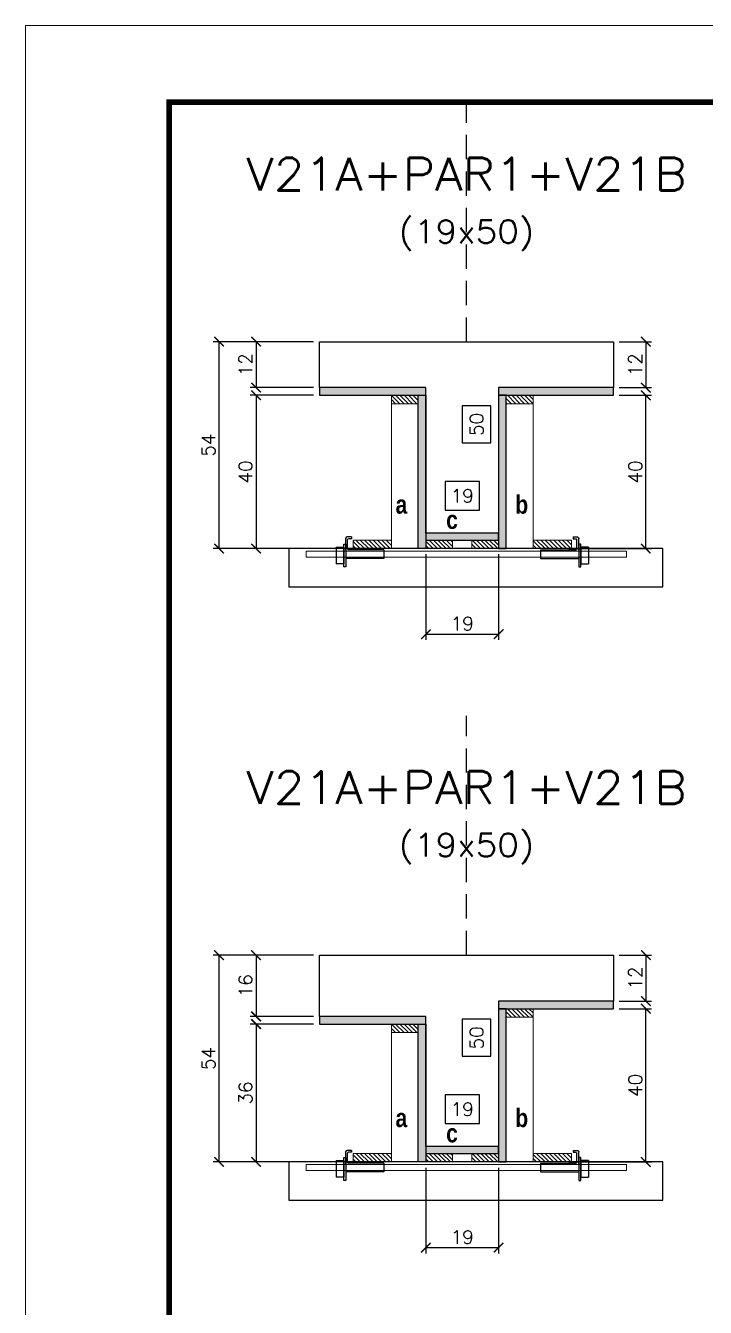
# Model space of a CAD drawing. Extents: x 0 to 6325, y 5574 to 19307.
# Drawn here: x 1585 to 1940, y 15144 to 15813 of the extents above; entities that cross this region are included whole.
import ezdxf
from ezdxf.enums import TextEntityAlignment as Align

# ---------------------------------------------------------------- set-up
doc = ezdxf.new("R2010")
doc.units = 0
doc.linetypes.add('DASHED', pattern=[0.75, 0.5, -0.25])
doc.linetypes.add('HIDDEN', pattern=[9.525, 6.35, -3.175])
for name, color, linetype in [('1', 1, 'Continuous'), ('barrote', 251, 'Continuous'), ('COTA', 241, 'Continuous'), ('Cota Seção (2x)', 4, 'Continuous'), ('detalhes', 4, 'Continuous'), ('Hachura', 253, 'Continuous'), ('Painéis', 200, 'Continuous'), ('presilha', 1, 'Continuous'), ('Texto de Titulo', 7, 'Continuous'), ('Texto Qtd Sarr', 242, 'Continuous')]:
    doc.layers.add(name, color=color, linetype=linetype)
for name, color, linetype, lineweight in [('CONCRETO', 251, 'Continuous', 25), ('Folhas', 255, 'Continuous', 9), ('Madeira', 126, 'Continuous', 18), ('SARRAFO DE PRESSAO', 251, 'DASHED', 9), ('SCO-___-LAJ', 2, 'Continuous', 0), ('Texto Seção', 7, 'Continuous', 15)]:
    doc.layers.add(name, color=color, linetype=linetype, lineweight=lineweight)
doc.styles.add('Romans', font='romans.shx')
doc.styles.add('TECNICA', font='techb___.ttf', dxfattribs={"height": 10})
doc.dimstyles.new('Cota Seção (2x)', dxfattribs={"dimtxt": 7, "dimasz": 5, "dimexe": 3, "dimexo": 3, "dimgap": 2, "dimtad": 3, "dimdec": 1, "dimlfac": 0.5, "dimzin": 12, "dimdsep": 46, "dimtxsty": 'Romans', "dimblk": 'ARCHTICK', "dimcen": 0, "dimclrd": 4, "dimclre": 4, "dimclrt": 1, "dimadec": 1, "dimazin": 3, "dimtfac": 1, "dimtdec": 1, "dimtmove": 0, "dimatfit": 3, "dimldrblk": 'OBLIQUE', "dimfxl": 1, "dimtolj": 1, "dimtzin": 12, "dimarcsym": 0})
doc.dimstyles.new('Cota Seção interna', dxfattribs={"dimtxt": 7, "dimasz": 6, "dimexe": 0.18, "dimexo": 2, "dimgap": -4, "dimtad": 3, "dimdec": 1, "dimlfac": 0.5, "dimzin": 12, "dimdsep": 46, "dimtxsty": 'Romans', "dimblk": 'ARCHTICK', "dimcen": 0.09, "dimse1": 1, "dimse2": 1, "dimsd1": 1, "dimsd2": 1, "dimclrd": 180, "dimclre": 5, "dimclrt": 1, "dimadec": 0, "dimazin": 3, "dimtfac": 1, "dimtdec": 1, "dimtofl": 0, "dimtmove": 0, "dimatfit": 3, "dimldrblk": 'ARCHTICK', "dimfxl": 1, "dimtolj": 1, "dimtzin": 0, "dimarcsym": 0})
pattern_1 = [(315, (24750.5977, 7310.206), (1.12253202, 1.12253202), [])]
pattern_2 = [(315, (24750.5977, 6989.9406), (1.12253202, 1.12253202), [])]

# ---------------------------------------------------------------- blocks, each defined once
blk = doc.blocks.new('9999999999')
at = {"layer": 'Folhas'}
blk.add_lwpolyline([(98138.98, 34190.21), (99623.98, 34190.21), (99623.98, 35240.21), (98138.98, 35240.21)], close=True, dxfattribs=at)
at = {"layer": 'Folhas', "color": 30, "const_width": 3}
blk.add_lwpolyline([(98213.98, 34230.21), (99583.98, 34230.21), (99583.98, 35200.21), (98213.98, 35200.21)], close=True, dxfattribs=at)
blk = doc.blocks.new('titulo1')
at = {"layer": 'Defpoints', "color": 252, "linetype": 'HIDDEN', "ltscale": 2}
blk.add_line((0, 0), (0, 125), dxfattribs=at)
at = {"layer": 'Defpoints', "style": 'Romans', "oblique": 15}
blk.add_attdef('FOLHA', text='', height=10, dxfattribs=at).set_placement((0, 15.58), align=Align.MIDDLE_CENTER)
at = {"layer": 'Texto Qtd Sarr', "color": 3, "style": 'Romans', "oblique": 15}
for tag, height, p in [('TITULO', 17, (0, 71.45)), ('SEÇÃO', 12, (0, 41.55))]:
    blk.add_attdef(tag, text='', height=height, dxfattribs=at).set_placement(p, align=Align.MIDDLE_CENTER)
blk = doc.blocks.new('_ArchTick')
at = {"color": 0, "linetype": 'ByBlock', "const_width": 0.15}
blk.add_lwpolyline([(-0.5, -0.5), (0.5, 0.5)], dxfattribs=at)
blk = doc.blocks.new('*D2835')
at = {"layer": 'COTA', "color": 4, "lineweight": -2, "transparency": 16777216}
for p, q in [((1894.98, 15647.85), (1911.85, 15647.85)), ((1908.85, 15647.85), (1908.85, 15623.85)), ((1894.98, 15623.85), (1911.85, 15623.85))]:
    blk.add_line(p, q, dxfattribs=at)
at = {"layer": 'Defpoints', "color": 0, "transparency": 16777216}
for p in [(1891.98, 15647.85), (1891.98, 15623.85), (1908.85, 15623.85)]:
    blk.add_point(p, dxfattribs=at)
at = {"layer": 'COTA', "color": 4, "lineweight": -2, "transparency": 16777216, "xscale": 5, "yscale": 5, "zscale": 5}
for p, rotation in [((1908.85, 15647.85), 90), ((1908.85, 15623.85), 270)]:
    blk.add_blockref('_ArchTick', p, dxfattribs=dict(at, rotation=rotation))
at = {"layer": 'COTA', "color": 1, "transparency": 16777216, "insert": (1903.35, 15635.85), "char_height": 7, "attachment_point": 5, "rotation": 90, "style": 'Romans'}
blk.add_mtext('\\A1;12', dxfattribs=at)
blk = doc.blocks.new('_Oblique')
at = {"layer": '1', "color": 0, "lineweight": -2}
blk.add_line((-0.5, -0.5), (0.5, 0.5), dxfattribs=at)
blk = doc.blocks.new('*D2836')
at = {"layer": 'COTA', "color": 4, "lineweight": -2, "transparency": 16777216}
for p, q in [((1735.38, 15647.85), (1683, 15647.85)), ((1686, 15539.85), (1686, 15647.85)), ((1757.38, 15539.85), (1683, 15539.85))]:
    blk.add_line(p, q, dxfattribs=at)
at = {"layer": 'Defpoints', "color": 0, "transparency": 16777216}
for p in [(1686, 15647.85), (1738.38, 15647.85), (1760.38, 15539.85)]:
    blk.add_point(p, dxfattribs=at)
at = {"layer": 'COTA', "color": 4, "lineweight": -2, "transparency": 16777216, "xscale": 5, "yscale": 5, "zscale": 5}
for p, rotation in [((1686, 15647.85), 90), ((1686, 15539.85), 270)]:
    blk.add_blockref('_ArchTick', p, dxfattribs=dict(at, rotation=rotation))
at = {"layer": 'COTA', "color": 1, "transparency": 16777216, "insert": (1680.5, 15593.85), "char_height": 7, "attachment_point": 5, "rotation": 90, "style": 'Romans'}
blk.add_mtext('\\A1;54', dxfattribs=at)
blk = doc.blocks.new('*D2837')
at = {"layer": 'COTA', "color": 4, "lineweight": -2, "transparency": 16777216}
for p, q in [((1894.98, 15619.85), (1911.85, 15619.85)), ((1908.85, 15539.85), (1908.85, 15619.85)), ((1868.58, 15539.85), (1911.85, 15539.85))]:
    blk.add_line(p, q, dxfattribs=at)
at = {"layer": 'Defpoints', "color": 0, "transparency": 16777216}
for p in [(1891.98, 15619.85), (1908.85, 15619.85), (1865.58, 15539.85)]:
    blk.add_point(p, dxfattribs=at)
at = {"layer": 'COTA', "color": 4, "lineweight": -2, "transparency": 16777216, "xscale": 5, "yscale": 5, "zscale": 5}
for p, rotation in [((1908.85, 15619.85), 90), ((1908.85, 15539.85), 270)]:
    blk.add_blockref('_ArchTick', p, dxfattribs=dict(at, rotation=rotation))
at = {"layer": 'COTA', "color": 1, "transparency": 16777216, "insert": (1903.35, 15579.85), "char_height": 7, "attachment_point": 5, "rotation": 90, "style": 'Romans'}
blk.add_mtext('\\A1;40', dxfattribs=at)
blk = doc.blocks.new('*D2838')
at = {"layer": 'Cota Seção (2x)', "color": 180, "lineweight": -2, "transparency": 16777216}
for p, q in [((1827.98, 15614.33), (1812.98, 15614.33)), ((1812.98, 15614.33), (1812.98, 15594.99)), ((1827.98, 15594.99), (1827.98, 15614.33)), ((1812.98, 15594.99), (1827.98, 15594.99))]:
    blk.add_line(p, q, dxfattribs=at)
at = {"layer": 'Defpoints', "color": 0, "transparency": 16777216}
for p in [(1831.98, 15647.85), (1842.98, 15647.85), (1842.98, 15547.85)]:
    blk.add_point(p, dxfattribs=at)
at = {"layer": 'Cota Seção (2x)', "color": 1, "transparency": 16777216, "insert": (1820.48, 15604.66), "char_height": 7, "attachment_point": 5, "rotation": 90, "style": 'Romans'}
blk.add_mtext('\\A1;50', dxfattribs=at)
blk = doc.blocks.new('*D2839')
at = {"layer": 'COTA', "color": 4, "lineweight": -2, "transparency": 16777216}
for p, q in [((1735.38, 15647.85), (1702.32, 15647.85)), ((1705.32, 15647.85), (1705.32, 15623.85)), ((1735.38, 15623.85), (1702.32, 15623.85))]:
    blk.add_line(p, q, dxfattribs=at)
at = {"layer": 'Defpoints', "color": 0, "transparency": 16777216}
for p in [(1738.38, 15647.85), (1705.32, 15623.85), (1738.38, 15623.85)]:
    blk.add_point(p, dxfattribs=at)
at = {"layer": 'COTA', "color": 4, "lineweight": -2, "transparency": 16777216, "xscale": 5, "yscale": 5, "zscale": 5}
for p, rotation in [((1705.32, 15647.85), 90), ((1705.32, 15623.85), 270)]:
    blk.add_blockref('_ArchTick', p, dxfattribs=dict(at, rotation=rotation))
at = {"layer": 'COTA', "color": 1, "transparency": 16777216, "insert": (1699.82, 15635.85), "char_height": 7, "attachment_point": 5, "rotation": 90, "style": 'Romans'}
blk.add_mtext('\\A1;12', dxfattribs=at)
blk = doc.blocks.new('*D2840')
at = {"layer": 'COTA', "color": 4, "lineweight": -2, "transparency": 16777216}
for p, q in [((1735.38, 15619.85), (1702.32, 15619.85)), ((1705.32, 15619.85), (1705.32, 15539.85)), ((1757.38, 15539.85), (1702.32, 15539.85))]:
    blk.add_line(p, q, dxfattribs=at)
at = {"layer": 'Defpoints', "color": 0, "transparency": 16777216}
for p in [(1738.38, 15619.85), (1705.32, 15539.85), (1760.38, 15539.85)]:
    blk.add_point(p, dxfattribs=at)
at = {"layer": 'COTA', "color": 4, "lineweight": -2, "transparency": 16777216, "xscale": 5, "yscale": 5, "zscale": 5}
for p, rotation in [((1705.32, 15619.85), 90), ((1705.32, 15539.85), 270)]:
    blk.add_blockref('_ArchTick', p, dxfattribs=dict(at, rotation=rotation))
at = {"layer": 'COTA', "color": 1, "transparency": 16777216, "insert": (1699.82, 15579.85), "char_height": 7, "attachment_point": 5, "rotation": 90, "style": 'Romans'}
blk.add_mtext('\\A1;40', dxfattribs=at)
blk = doc.blocks.new('PRESILHA METÁLICA 1')
at = {"layer": 'presilha'}
for p, q in [((12, 21), (8.6, 21)), ((12, 21), (12, 19.5)), ((0, 13), (6, 13)), ((0, 13), (0, 0)), ((6, 15.5), (7.5, 15.5)), ((6, -2.5), (6, 15.5)), ((6, 13), (6, 0)), ((7.5, 10.6), (7.5, 19.9)), ((7.5, 15.5), (7.5, -2.5)), ((9, 11.6), (9, 18.9)), ((12, 19.5), (9.6, 19.5)), ((37.5, 11), (9.6, 11)), ((37.5, 11), (37.5, 4.1)), ((6, 0), (0, 0)), ((37.5, 4.1), (7.5, 4.1)), ((7.5, -2.5), (6, -2.5))]:
    blk.add_line(p, q, dxfattribs=at)
for centre, radius, start, end in [((8.6, 19.9), 1.14, 90, 180), ((9.6, 18.9), 0.57, 90, 180), ((9.6, 11.6), 0.57, 180, 270)]:
    blk.add_arc(centre, radius, start, end, dxfattribs=at)
blk = doc.blocks.new('*D2841')
at = {"layer": 'COTA', "color": 4, "lineweight": -2, "transparency": 16777216}
for p, q in [((1793.98, 15536.85), (1793.98, 15492.12)), ((1831.98, 15536.85), (1831.98, 15492.12)), ((1793.98, 15495.12), (1831.98, 15495.12))]:
    blk.add_line(p, q, dxfattribs=at)
at = {"layer": 'Defpoints', "color": 0, "transparency": 16777216}
for p in [(1793.98, 15539.85), (1831.98, 15539.85), (1831.98, 15495.12)]:
    blk.add_point(p, dxfattribs=at)
at = {"layer": 'COTA', "color": 4, "lineweight": -2, "transparency": 16777216, "xscale": 5, "yscale": 5, "zscale": 5, "rotation": 180}
blk.add_blockref('_ArchTick', (1793.98, 15495.12), dxfattribs=at)
at = {"layer": 'COTA', "color": 4, "lineweight": -2, "transparency": 16777216, "xscale": 5, "yscale": 5, "zscale": 5}
blk.add_blockref('_ArchTick', (1831.98, 15495.12), dxfattribs=at)
at = {"layer": 'COTA', "color": 1, "transparency": 16777216, "insert": (1812.98, 15500.62), "char_height": 7, "attachment_point": 5, "style": 'Romans'}
blk.add_mtext('\\A1;19', dxfattribs=at)
blk = doc.blocks.new('*D2842')
at = {"layer": 'Cota Seção (2x)', "color": 180, "lineweight": -2, "transparency": 16777216}
for p, q in [((1821.98, 15574.85), (1803.98, 15574.85)), ((1803.98, 15574.85), (1803.98, 15559.85)), ((1821.98, 15559.85), (1821.98, 15574.85)), ((1803.98, 15559.85), (1821.98, 15559.85))]:
    blk.add_line(p, q, dxfattribs=at)
at = {"layer": 'Defpoints', "color": 0, "transparency": 16777216}
for p in [(1831.98, 15555.85), (1793.98, 15539.85), (1831.98, 15539.85)]:
    blk.add_point(p, dxfattribs=at)
at = {"layer": 'Cota Seção (2x)', "color": 1, "transparency": 16777216, "insert": (1812.98, 15567.35), "char_height": 7, "attachment_point": 5, "style": 'Romans'}
blk.add_mtext('\\A1;19', dxfattribs=at)
blk = doc.blocks.new('*D3000')
at = {"layer": 'COTA', "color": 4, "lineweight": -2, "transparency": 16777216}
for p, q in [((1894.98, 15327.58), (1911.85, 15327.58)), ((1908.85, 15327.58), (1908.85, 15303.58)), ((1894.98, 15303.58), (1911.85, 15303.58))]:
    blk.add_line(p, q, dxfattribs=at)
at = {"layer": 'Defpoints', "color": 0, "transparency": 16777216}
for p in [(1891.98, 15327.58), (1891.98, 15303.58), (1908.85, 15303.58)]:
    blk.add_point(p, dxfattribs=at)
at = {"layer": 'COTA', "color": 4, "lineweight": -2, "transparency": 16777216, "xscale": 5, "yscale": 5, "zscale": 5}
for p, rotation in [((1908.85, 15327.58), 90), ((1908.85, 15303.58), 270)]:
    blk.add_blockref('_ArchTick', p, dxfattribs=dict(at, rotation=rotation))
at = {"layer": 'COTA', "color": 1, "transparency": 16777216, "insert": (1903.35, 15315.58), "char_height": 7, "attachment_point": 5, "rotation": 90, "style": 'Romans'}
blk.add_mtext('\\A1;12', dxfattribs=at)
blk = doc.blocks.new('*D3001')
at = {"layer": 'COTA', "color": 4, "lineweight": -2, "transparency": 16777216}
for p, q in [((1735.38, 15327.58), (1683, 15327.58)), ((1686, 15219.58), (1686, 15327.58)), ((1757.38, 15219.58), (1683, 15219.58))]:
    blk.add_line(p, q, dxfattribs=at)
at = {"layer": 'Defpoints', "color": 0, "transparency": 16777216}
for p in [(1686, 15327.58), (1738.38, 15327.58), (1760.38, 15219.58)]:
    blk.add_point(p, dxfattribs=at)
at = {"layer": 'COTA', "color": 4, "lineweight": -2, "transparency": 16777216, "xscale": 5, "yscale": 5, "zscale": 5}
for p, rotation in [((1686, 15327.58), 90), ((1686, 15219.58), 270)]:
    blk.add_blockref('_ArchTick', p, dxfattribs=dict(at, rotation=rotation))
at = {"layer": 'COTA', "color": 1, "transparency": 16777216, "insert": (1680.5, 15273.58), "char_height": 7, "attachment_point": 5, "rotation": 90, "style": 'Romans'}
blk.add_mtext('\\A1;54', dxfattribs=at)
blk = doc.blocks.new('*D3002')
at = {"layer": 'COTA', "color": 4, "lineweight": -2, "transparency": 16777216}
for p, q in [((1894.98, 15299.58), (1911.85, 15299.58)), ((1908.85, 15219.58), (1908.85, 15299.58)), ((1868.58, 15219.58), (1911.85, 15219.58))]:
    blk.add_line(p, q, dxfattribs=at)
at = {"layer": 'Defpoints', "color": 0, "transparency": 16777216}
for p in [(1891.98, 15299.58), (1908.85, 15299.58), (1865.58, 15219.58)]:
    blk.add_point(p, dxfattribs=at)
at = {"layer": 'COTA', "color": 4, "lineweight": -2, "transparency": 16777216, "xscale": 5, "yscale": 5, "zscale": 5}
for p, rotation in [((1908.85, 15299.58), 90), ((1908.85, 15219.58), 270)]:
    blk.add_blockref('_ArchTick', p, dxfattribs=dict(at, rotation=rotation))
at = {"layer": 'COTA', "color": 1, "transparency": 16777216, "insert": (1903.35, 15259.58), "char_height": 7, "attachment_point": 5, "rotation": 90, "style": 'Romans'}
blk.add_mtext('\\A1;40', dxfattribs=at)
blk = doc.blocks.new('*D3003')
at = {"layer": 'Cota Seção (2x)', "color": 180, "lineweight": -2, "transparency": 16777216}
for p, q in [((1827.98, 15294.06), (1812.98, 15294.06)), ((1812.98, 15294.06), (1812.98, 15274.73)), ((1827.98, 15274.73), (1827.98, 15294.06)), ((1812.98, 15274.73), (1827.98, 15274.73))]:
    blk.add_line(p, q, dxfattribs=at)
at = {"layer": 'Defpoints', "color": 0, "transparency": 16777216}
for p in [(1831.98, 15327.58), (1842.98, 15327.58), (1842.98, 15227.58)]:
    blk.add_point(p, dxfattribs=at)
at = {"layer": 'Cota Seção (2x)', "color": 1, "transparency": 16777216, "insert": (1820.48, 15284.39), "char_height": 7, "attachment_point": 5, "rotation": 90, "style": 'Romans'}
blk.add_mtext('\\A1;50', dxfattribs=at)
blk = doc.blocks.new('*D3004')
at = {"layer": 'COTA', "color": 4, "lineweight": -2, "transparency": 16777216}
for p, q in [((1735.38, 15327.58), (1702.32, 15327.58)), ((1705.32, 15327.58), (1705.32, 15295.58)), ((1735.38, 15295.58), (1702.32, 15295.58))]:
    blk.add_line(p, q, dxfattribs=at)
at = {"layer": 'Defpoints', "color": 0, "transparency": 16777216}
for p in [(1738.38, 15327.58), (1705.32, 15295.58), (1738.38, 15295.58)]:
    blk.add_point(p, dxfattribs=at)
at = {"layer": 'COTA', "color": 4, "lineweight": -2, "transparency": 16777216, "xscale": 5, "yscale": 5, "zscale": 5}
for p, rotation in [((1705.32, 15327.58), 90), ((1705.32, 15295.58), 270)]:
    blk.add_blockref('_ArchTick', p, dxfattribs=dict(at, rotation=rotation))
at = {"layer": 'COTA', "color": 1, "transparency": 16777216, "insert": (1699.82, 15311.58), "char_height": 7, "attachment_point": 5, "rotation": 90, "style": 'Romans'}
blk.add_mtext('\\A1;16', dxfattribs=at)
blk = doc.blocks.new('*D3005')
at = {"layer": 'COTA', "color": 4, "lineweight": -2, "transparency": 16777216}
for p, q in [((1735.38, 15291.58), (1702.32, 15291.58)), ((1705.32, 15291.58), (1705.32, 15219.58)), ((1757.38, 15219.58), (1702.32, 15219.58))]:
    blk.add_line(p, q, dxfattribs=at)
at = {"layer": 'Defpoints', "color": 0, "transparency": 16777216}
for p in [(1738.38, 15291.58), (1705.32, 15219.58), (1760.38, 15219.58)]:
    blk.add_point(p, dxfattribs=at)
at = {"layer": 'COTA', "color": 4, "lineweight": -2, "transparency": 16777216, "xscale": 5, "yscale": 5, "zscale": 5}
for p, rotation in [((1705.32, 15291.58), 90), ((1705.32, 15219.58), 270)]:
    blk.add_blockref('_ArchTick', p, dxfattribs=dict(at, rotation=rotation))
at = {"layer": 'COTA', "color": 1, "transparency": 16777216, "insert": (1699.82, 15255.58), "char_height": 7, "attachment_point": 5, "rotation": 90, "style": 'Romans'}
blk.add_mtext('\\A1;36', dxfattribs=at)
blk = doc.blocks.new('*D3006')
at = {"layer": 'COTA', "color": 4, "lineweight": -2, "transparency": 16777216}
for p, q in [((1793.98, 15216.58), (1793.98, 15171.86)), ((1831.98, 15216.58), (1831.98, 15171.86)), ((1793.98, 15174.86), (1831.98, 15174.86))]:
    blk.add_line(p, q, dxfattribs=at)
at = {"layer": 'Defpoints', "color": 0, "transparency": 16777216}
for p in [(1793.98, 15219.58), (1831.98, 15219.58), (1831.98, 15174.86)]:
    blk.add_point(p, dxfattribs=at)
at = {"layer": 'COTA', "color": 4, "lineweight": -2, "transparency": 16777216, "xscale": 5, "yscale": 5, "zscale": 5, "rotation": 180}
blk.add_blockref('_ArchTick', (1793.98, 15174.86), dxfattribs=at)
at = {"layer": 'COTA', "color": 4, "lineweight": -2, "transparency": 16777216, "xscale": 5, "yscale": 5, "zscale": 5}
blk.add_blockref('_ArchTick', (1831.98, 15174.86), dxfattribs=at)
at = {"layer": 'COTA', "color": 1, "transparency": 16777216, "insert": (1812.98, 15180.36), "char_height": 7, "attachment_point": 5, "style": 'Romans'}
blk.add_mtext('\\A1;19', dxfattribs=at)
blk = doc.blocks.new('*D3007')
at = {"layer": 'Cota Seção (2x)', "color": 180, "lineweight": -2, "transparency": 16777216}
for p, q in [((1821.98, 15254.58), (1803.98, 15254.58)), ((1803.98, 15254.58), (1803.98, 15239.58)), ((1821.98, 15239.58), (1821.98, 15254.58)), ((1803.98, 15239.58), (1821.98, 15239.58))]:
    blk.add_line(p, q, dxfattribs=at)
at = {"layer": 'Defpoints', "color": 0, "transparency": 16777216}
for p in [(1831.98, 15235.58), (1793.98, 15219.58), (1831.98, 15219.58)]:
    blk.add_point(p, dxfattribs=at)
at = {"layer": 'Cota Seção (2x)', "color": 1, "transparency": 16777216, "insert": (1812.98, 15247.08), "char_height": 7, "attachment_point": 5, "style": 'Romans'}
blk.add_mtext('\\A1;19', dxfattribs=at)

msp = doc.modelspace()

# ---------------------------------------------------------------- hatches: boundary and pattern name
at = {"layer": 'Hachura'}
h = msp.add_hatch(color=256, dxfattribs=at)
h.dxf.hatch_style = 1
h.paths.add_polyline_path([(1793.98, 15619.85), (1793.98, 15623.85), (1738.38, 15623.85), (1738.38, 15619.85)])
h = msp.add_hatch(dxfattribs=at)
h.set_pattern_fill('ANSI31', color=256, scale=0.5, angle=270, style=0)
h.set_pattern_definition([(315, (24750.5977, 7312.206), (1.12253202, 1.12253202), [])])
h.paths.add_polyline_path([(1789.98, 15615.45), (1789.98, 15619.85), (1775.98, 15619.85), (1775.98, 15615.45)])
h = msp.add_hatch(color=256, dxfattribs=at)
h.dxf.hatch_style = 1
h.paths.add_polyline_path([(1789.98, 15619.85), (1793.98, 15619.85), (1793.98, 15539.85), (1789.98, 15539.85)])
h = msp.add_hatch(color=256, dxfattribs=at)
h.dxf.hatch_style = 1
h.paths.add_polyline_path([(1891.98, 15619.85), (1891.98, 15623.85), (1831.98, 15623.85), (1831.98, 15619.85)])
h = msp.add_hatch(color=256, dxfattribs=at)
h.dxf.hatch_style = 1
h.paths.add_polyline_path([(1835.98, 15619.85), (1831.98, 15619.85), (1831.98, 15539.85), (1835.98, 15539.85)])
h = msp.add_hatch(dxfattribs=at)
h.set_pattern_fill('ANSI31', color=256, scale=0.5, angle=270, style=0)
h.set_pattern_definition([(315, (24750.5977, 7312.206), (1.12253202, 1.12253202), [])])
h.paths.add_polyline_path([(1835.98, 15615.45), (1835.98, 15619.85), (1849.98, 15619.85), (1849.98, 15615.45)])
h = msp.add_hatch(color=256, dxfattribs=at)
h.dxf.hatch_style = 1
h.paths.add_polyline_path([(1831.98, 15544.25), (1831.98, 15547.85), (1793.98, 15547.85), (1793.98, 15544.25)])
h = msp.add_hatch(dxfattribs=at)
h.set_pattern_fill('ANSI31', color=256, scale=0.5, angle=270, style=0)
h.set_pattern_definition([(315, (24750.5977, 7310.206), (1.12253202, 1.12253202), [])])
h.paths.add_polyline_path([(1755.98, 15539.85), (1755.98, 15544.25), (1775.98, 15544.25), (1775.98, 15539.85)])
h = msp.add_hatch(dxfattribs=at)
h.set_pattern_fill('ANSI31', color=256, scale=0.5, angle=270, style=0)
h.set_pattern_definition(pattern_1)
h.paths.add_polyline_path([(1793.98, 15539.85), (1793.98, 15544.25), (1807.98, 15544.25), (1807.98, 15539.85)])
h = msp.add_hatch(dxfattribs=at)
h.set_pattern_fill('ANSI31', color=256, scale=0.5, angle=270, style=0)
h.set_pattern_definition(pattern_1)
h.paths.add_polyline_path([(1831.98, 15539.85), (1831.98, 15544.25), (1817.98, 15544.25), (1817.98, 15539.85)])
h = msp.add_hatch(dxfattribs=at)
h.set_pattern_fill('ANSI31', color=256, scale=0.5, angle=270, style=0)
h.set_pattern_definition(pattern_1)
h.paths.add_polyline_path([(1869.98, 15539.85), (1869.98, 15544.25), (1849.98, 15544.25), (1849.98, 15539.85)])
h = msp.add_hatch(color=256, dxfattribs=at)
h.dxf.hatch_style = 1
h.paths.add_polyline_path([(1891.98, 15299.58), (1891.98, 15303.58), (1831.98, 15303.58), (1831.98, 15299.58)])
h = msp.add_hatch(color=256, dxfattribs=at)
h.dxf.hatch_style = 1
h.paths.add_polyline_path([(1835.98, 15299.58), (1831.98, 15299.58), (1831.98, 15219.58), (1835.98, 15219.58)])
h = msp.add_hatch(dxfattribs=at)
h.set_pattern_fill('ANSI31', color=256, scale=0.5, angle=270, style=0)
h.set_pattern_definition([(315, (24750.5977, 6991.9406), (1.12253202, 1.12253202), [])])
h.paths.add_polyline_path([(1835.98, 15295.18), (1835.98, 15299.58), (1849.98, 15299.58), (1849.98, 15295.18)])
h = msp.add_hatch(color=256, dxfattribs=at)
h.dxf.hatch_style = 1
h.paths.add_polyline_path([(1793.98, 15291.58), (1793.98, 15295.58), (1738.38, 15295.58), (1738.38, 15291.58)])
h = msp.add_hatch(dxfattribs=at)
h.set_pattern_fill('ANSI31', color=256, scale=0.5, angle=270, style=0)
h.set_pattern_definition([(315, (24750.5977, 6983.9406), (1.12253202, 1.12253202), [])])
h.paths.add_polyline_path([(1789.98, 15287.18), (1789.98, 15291.58), (1775.98, 15291.58), (1775.98, 15287.18)])
h = msp.add_hatch(color=256, dxfattribs=at)
h.dxf.hatch_style = 1
h.paths.add_polyline_path([(1789.98, 15291.58), (1793.98, 15291.58), (1793.98, 15219.58), (1789.98, 15219.58)])
h = msp.add_hatch(dxfattribs=at)
h.set_pattern_fill('ANSI31', color=256, scale=0.5, angle=270, style=0)
h.set_pattern_definition([(315, (24750.5977, 6989.9406), (1.12253202, 1.12253202), [])])
h.paths.add_polyline_path([(1755.98, 15219.58), (1755.98, 15223.98), (1775.98, 15223.98), (1775.98, 15219.58)])
h = msp.add_hatch(color=256, dxfattribs=at)
h.dxf.hatch_style = 1
h.paths.add_polyline_path([(1831.98, 15223.98), (1831.98, 15227.58), (1793.98, 15227.58), (1793.98, 15223.98)])
h = msp.add_hatch(dxfattribs=at)
h.set_pattern_fill('ANSI31', color=256, scale=0.5, angle=270, style=0)
h.set_pattern_definition(pattern_2)
h.paths.add_polyline_path([(1793.98, 15219.58), (1793.98, 15223.98), (1807.98, 15223.98), (1807.98, 15219.58)])
h = msp.add_hatch(dxfattribs=at)
h.set_pattern_fill('ANSI31', color=256, scale=0.5, angle=270, style=0)
h.set_pattern_definition(pattern_2)
h.paths.add_polyline_path([(1831.98, 15219.58), (1831.98, 15223.98), (1817.98, 15223.98), (1817.98, 15219.58)])
h = msp.add_hatch(dxfattribs=at)
h.set_pattern_fill('ANSI31', color=256, scale=0.5, angle=270, style=0)
h.set_pattern_definition(pattern_2)
h.paths.add_polyline_path([(1869.98, 15219.58), (1869.98, 15223.98), (1849.98, 15223.98), (1849.98, 15219.58)])

# ---------------------------------------------------------------- linework, layer by layer
at = {"layer": 'barrote'}
for points in [[(1722.52, 15519.85), (1917.71, 15519.85), (1917.71, 15539.85), (1722.52, 15539.85)], [(1722.52, 15199.58), (1917.71, 15199.58), (1917.71, 15219.58), (1722.52, 15219.58)]]:
    msp.add_lwpolyline(points, close=True, dxfattribs=at)
at = {"layer": 'CONCRETO'}
for points in [[(1738.38, 15623.85), (1738.38, 15647.85), (1891.98, 15647.85), (1891.98, 15623.85), (1831.98, 15623.85), (1831.98, 15547.85), (1793.98, 15547.85), (1793.98, 15623.85)], [(1738.38, 15295.58), (1738.38, 15327.58), (1891.98, 15327.58), (1891.98, 15303.58), (1831.98, 15303.58), (1831.98, 15227.58), (1793.98, 15227.58), (1793.98, 15295.58)]]:
    msp.add_lwpolyline(points, close=True, dxfattribs=at)
at = {"layer": 'Madeira'}
for points in [[(1789.98, 15615.45), (1789.98, 15619.85), (1775.98, 15619.85), (1775.98, 15615.45)], [(1789.98, 15619.85), (1775.98, 15619.85), (1775.98, 15539.85), (1789.98, 15539.85)], [(1835.98, 15615.45), (1835.98, 15619.85), (1849.98, 15619.85), (1849.98, 15615.45)], [(1835.98, 15619.85), (1849.98, 15619.85), (1849.98, 15539.85), (1835.98, 15539.85)], [(1755.98, 15539.85), (1755.98, 15544.25), (1775.98, 15544.25), (1775.98, 15539.85)], [(1793.98, 15539.85), (1793.98, 15544.25), (1807.98, 15544.25), (1807.98, 15539.85)], [(1831.98, 15539.85), (1831.98, 15544.25), (1817.98, 15544.25), (1817.98, 15539.85)], [(1869.98, 15539.85), (1869.98, 15544.25), (1849.98, 15544.25), (1849.98, 15539.85)], [(1835.98, 15295.18), (1835.98, 15299.58), (1849.98, 15299.58), (1849.98, 15295.18)], [(1835.98, 15299.58), (1849.98, 15299.58), (1849.98, 15219.58), (1835.98, 15219.58)], [(1789.98, 15287.18), (1789.98, 15291.58), (1775.98, 15291.58), (1775.98, 15287.18)], [(1789.98, 15291.58), (1775.98, 15291.58), (1775.98, 15219.58), (1789.98, 15219.58)], [(1755.98, 15219.58), (1755.98, 15223.98), (1775.98, 15223.98), (1775.98, 15219.58)], [(1793.98, 15219.58), (1793.98, 15223.98), (1807.98, 15223.98), (1807.98, 15219.58)], [(1831.98, 15219.58), (1831.98, 15223.98), (1817.98, 15223.98), (1817.98, 15219.58)], [(1869.98, 15219.58), (1869.98, 15223.98), (1849.98, 15223.98), (1849.98, 15219.58)]]:
    msp.add_lwpolyline(points, close=True, dxfattribs=at)
at = {"layer": 'Painéis'}
for points in [[(1793.98, 15619.85), (1793.98, 15623.85), (1738.38, 15623.85), (1738.38, 15619.85)], [(1789.98, 15619.85), (1793.98, 15619.85), (1793.98, 15539.85), (1789.98, 15539.85)], [(1891.98, 15619.85), (1891.98, 15623.85), (1831.98, 15623.85), (1831.98, 15619.85)], [(1835.98, 15619.85), (1831.98, 15619.85), (1831.98, 15539.85), (1835.98, 15539.85)], [(1831.98, 15544.25), (1831.98, 15547.85), (1793.98, 15547.85), (1793.98, 15544.25)], [(1891.98, 15299.58), (1891.98, 15303.58), (1831.98, 15303.58), (1831.98, 15299.58)], [(1835.98, 15299.58), (1831.98, 15299.58), (1831.98, 15219.58), (1835.98, 15219.58)], [(1793.98, 15291.58), (1793.98, 15295.58), (1738.38, 15295.58), (1738.38, 15291.58)], [(1789.98, 15291.58), (1793.98, 15291.58), (1793.98, 15219.58), (1789.98, 15219.58)], [(1831.98, 15223.98), (1831.98, 15227.58), (1793.98, 15227.58), (1793.98, 15223.98)]]:
    msp.add_lwpolyline(points, close=True, dxfattribs=at)
at = {"layer": 'SCO-___-LAJ', "color": 1}
for points in [[(1731.52, 15538.52), (1898.83, 15538.52), (1898.83, 15535.32), (1731.52, 15535.32)], [(1731.52, 15218.25), (1898.83, 15218.25), (1898.83, 15215.05), (1731.52, 15215.05)]]:
    msp.add_lwpolyline(points, close=True, dxfattribs=at)

# ---------------------------------------------------------------- block references
at = {"layer": 'presilha', "yscale": 0.6666666666666666, "zscale": 0.6666666666666666}
for p, xscale in [((1747.11, 15531.88), 0.6666666666666666), ((1878.85, 15531.88), -0.6666666666666666), ((1747.11, 15211.62), 0.6666666666666666), ((1878.85, 15211.62), -0.6666666666666666)]:
    msp.add_blockref('PRESILHA METÁLICA 1', p, dxfattribs=dict(at, xscale=xscale))
at = {"layer": 'SARRAFO DE PRESSAO', "color": 6, "linetype": 'ByBlock'}
msp.add_blockref('9999999999', (-96553.98, -19427.36), dxfattribs=at)
at = {"layer": 'Texto Seção'}
ref = msp.add_blockref('titulo1', (1815.18, 15647.85), dxfattribs=at)
ref.add_attrib('TITULO', 'V21A+PAR1+V21B', dxfattribs={"layer": 'Texto de Titulo', "color": 7, "height": 17, "style": 'Romans', "width": 1.1}).set_placement((1815.18, 15735.35), align=Align.MIDDLE_CENTER)
ref.add_attrib('SEÇÃO', '(19x50)', dxfattribs={"layer": 'Texto de Titulo', "color": 7, "height": 12, "style": 'Romans', "width": 1.1}).set_placement((1815.18, 15705.35), align=Align.MIDDLE_CENTER)
ref = msp.add_blockref('titulo1', (1815.18, 15327.58), dxfattribs=at)
ref.add_attrib('TITULO', 'V21A+PAR1+V21B', dxfattribs={"layer": 'Texto de Titulo', "color": 7, "height": 17, "style": 'Romans', "width": 1.1}).set_placement((1815.18, 15415.08), align=Align.MIDDLE_CENTER)
ref.add_attrib('SEÇÃO', '(19x50)', dxfattribs={"layer": 'Texto de Titulo', "color": 7, "height": 12, "style": 'Romans', "width": 1.1}).set_placement((1815.18, 15385.08), align=Align.MIDDLE_CENTER)

# ---------------------------------------------------------------- texts
at = {"layer": 'detalhes', "style": 'TECNICA'}
for s, p in [('a', (1778.15, 15558.05)), ('b', (1840.69, 15558.04)), ('c', (1804.58, 15550.09)), ('a', (1778.15, 15237.79)), ('b', (1840.69, 15237.77)), ('c', (1804.58, 15229.82))]:
    msp.add_text(s, height=9.6, dxfattribs=at).set_placement(p)

# ---------------------------------------------------------------- dimensions: what is measured, and where the dimension line sits
at = {"layer": 'COTA'}
for base, p1, p2, picture, middle in [((1686, 15647.85), (1760.38, 15539.85), (1738.38, 15647.85), '*D2836', (1680.5, 15593.85)), ((1705.32, 15623.85), (1738.38, 15647.85), (1738.38, 15623.85), '*D2839', (1699.82, 15635.85)), ((1908.85, 15623.85), (1891.98, 15647.85), (1891.98, 15623.85), '*D2835', (1903.35, 15635.85)), ((1705.32, 15539.85), (1738.38, 15619.85), (1760.38, 15539.85), '*D2840', (1699.82, 15579.85)), ((1908.85, 15619.85), (1865.58, 15539.85), (1891.98, 15619.85), '*D2837', (1903.35, 15579.85)), ((1686, 15327.58), (1760.38, 15219.58), (1738.38, 15327.58), '*D3001', (1680.5, 15273.58)), ((1705.32, 15295.58), (1738.38, 15327.58), (1738.38, 15295.58), '*D3004', (1699.82, 15311.58)), ((1908.85, 15303.58), (1891.98, 15327.58), (1891.98, 15303.58), '*D3000', (1903.35, 15315.58)), ((1908.85, 15299.58), (1865.58, 15219.58), (1891.98, 15299.58), '*D3002', (1903.35, 15259.58)), ((1705.32, 15219.58), (1738.38, 15291.58), (1760.38, 15219.58), '*D3005', (1699.82, 15255.58))]:
    dim = msp.add_linear_dim(base=base, p1=p1, p2=p2, angle=90, dimstyle='Cota Seção (2x)', dxfattribs=at)
    dim.commit()
    dim.dimension.update_dxf_attribs({"geometry": picture, "text_midpoint": middle})
for base, p1, p2, picture, middle in [((1831.98, 15495.12), (1793.98, 15539.85), (1831.98, 15539.85), '*D2841', (1812.98, 15500.62)), ((1831.98, 15174.86), (1793.98, 15219.58), (1831.98, 15219.58), '*D3006', (1812.98, 15180.36))]:
    dim = msp.add_linear_dim(base=base, p1=p1, p2=p2, dimstyle='Cota Seção (2x)', dxfattribs=at)
    dim.commit()
    dim.dimension.update_dxf_attribs({"geometry": picture, "text_midpoint": middle})
at = {"layer": 'Cota Seção (2x)'}
for base, p1, p2, picture, middle in [((1831.98, 15647.85), (1842.98, 15547.85), (1842.98, 15647.85), '*D2838', (1831.98, 15604.66)), ((1831.98, 15327.58), (1842.98, 15227.58), (1842.98, 15327.58), '*D3003', (1831.98, 15284.39))]:
    dim = msp.add_linear_dim(base=base, p1=p1, p2=p2, angle=90, dimstyle='Cota Seção interna', dxfattribs=at)
    dim.commit()
    dim.dimension.update_dxf_attribs({"geometry": picture, "text_midpoint": middle, "dimtype": 160})
for base, p1, p2, picture, middle in [((1831.98, 15555.85), (1793.98, 15539.85), (1831.98, 15539.85), '*D2842', (1812.98, 15555.85)), ((1831.98, 15235.58), (1793.98, 15219.58), (1831.98, 15219.58), '*D3007', (1812.98, 15235.58))]:
    dim = msp.add_linear_dim(base=base, p1=p1, p2=p2, dimstyle='Cota Seção interna', dxfattribs=at)
    dim.commit()
    dim.dimension.update_dxf_attribs({"geometry": picture, "text_midpoint": middle, "dimtype": 160})

doc.saveas('drawing.dxf')
